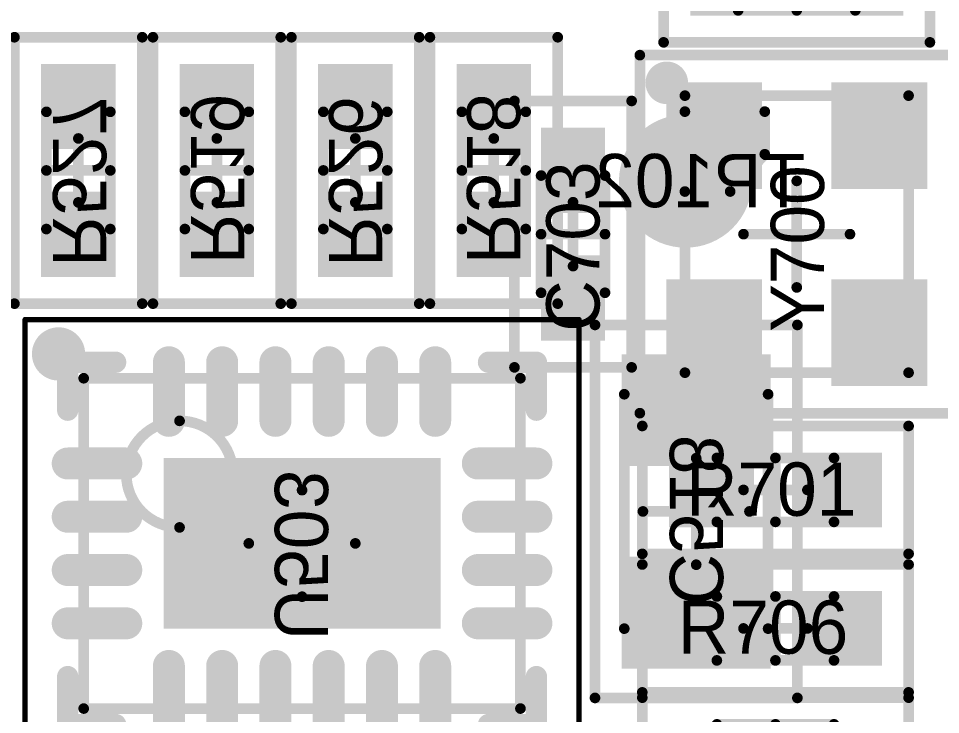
# Model space of a CAD drawing. Header units: millimetres. Extents: x 33.3 to 111.9, y 29.8 to 74.8.
# Drawn here: x 74.5 to 83.16, y 57.39 to 63.93 of the extents above; entities that cross this region are included whole.
import ezdxf

# ---------------------------------------------------------------- set-up
doc = ezdxf.new("R2010")
doc.units = ezdxf.units.MM
for name, color, linetype in [('BottomLayer', 5, 'Continuous'), ('BottomOverlay', 54, 'Continuous'), ('BottomPaste', 16, 'Continuous'), ('Mechanical13', 56, 'Continuous'), ('Mechanical14', 56, 'Continuous'), ('Mechanical15', 56, 'Continuous'), ('Mechanical16', 56, 'Continuous'), ('Mechanical17', 56, 'Continuous'), ('TopLayer', 1, 'Continuous'), ('TopOverlay', 2, 'Continuous'), ('TopPaste', 8, 'Continuous')]:
    doc.layers.add(name, color=color, linetype=linetype)

# ---------------------------------------------------------------- blocks, each defined once
blk = doc.blocks.new('2520_1')
at = {"layer": 'Mechanical13', "const_width": 0.1}
for points in [[(-1.3, -1.0498), (-1.3, 1.0498)], [(1.3, 1.0498), (-1.3, 1.0498)], [(1.3, -1.0498), (1.3, 1.0498)], [(1.3, -1.0498), (-1.3, -1.0498)]]:
    blk.add_lwpolyline(points, dxfattribs=at)
at = {"layer": 'Mechanical13'}
for points, const_width in [([(-1.325, 1.0498, 1), (-1.275, 1.0498, 1)], 0.05), ([(-1.325, 1.0498, 1), (-1.275, 1.0498, 1)], 0.05), ([(1.275, 1.0498, 1), (1.325, 1.0498, 1)], 0.05), ([(1.275, 1.0498, 1), (1.325, 1.0498, 1)], 0.05), ([(-0.9, -0.7, 1), (-1, -0.7, 1)], 0.3), ([(-1.075, -0.7, 1), (-0.925, -0.7, 1)], 0.15), ([(-0.975, -0.7, 1), (-0.825, -0.7, 1)], 0.15), ([(-1.325, -1.0498, 1), (-1.275, -1.0498, 1)], 0.05), ([(-1.325, -1.0498, 1), (-1.275, -1.0498, 1)], 0.05), ([(1.275, -1.0498, 1), (1.325, -1.0498, 1)], 0.05), ([(1.275, -1.0498, 1), (1.325, -1.0498, 1)], 0.05)]:
    blk.add_lwpolyline(points, format="xyb", close=True, dxfattribs=dict(at, const_width=const_width))
at = {"layer": 'Mechanical15', "const_width": 0.1}
for points in [[(1.68, 1.473), (-1.68, 1.473)], [(-1.68, -1.473), (-1.68, 1.473)], [(1.68, -1.473), (1.68, 1.473)], [(1.68, -1.473), (-1.68, -1.473)]]:
    blk.add_lwpolyline(points, dxfattribs=at)
at = {"layer": 'Mechanical15', "const_width": 0.05}
for points in [[(-1.705, 1.473, 1), (-1.655, 1.473, 1)], [(-1.705, 1.473, 1), (-1.655, 1.473, 1)], [(1.655, 1.473, 1), (1.705, 1.473, 1)], [(1.655, 1.473, 1), (1.705, 1.473, 1)], [(-1.705, -1.473, 1), (-1.655, -1.473, 1)], [(-1.705, -1.473, 1), (-1.655, -1.473, 1)], [(1.655, -1.473, 1), (1.705, -1.473, 1)], [(1.655, -1.473, 1), (1.705, -1.473, 1)]]:
    blk.add_lwpolyline(points, format="xyb", close=True, dxfattribs=at)
at = {"layer": 'Mechanical17', "const_width": 0.1}
for points in [[(0, -0.5), (0, 0.5)], [(0.5, 0), (-0.5, 0)]]:
    blk.add_lwpolyline(points, dxfattribs=at)
at = {"layer": 'Mechanical17', "const_width": 0.05}
for points in [[(-0.025, 0.5, 1), (0.025, 0.5, 1)], [(-0.525, 0, 1), (-0.475, 0, 1)], [(0.475, 0, 1), (0.525, 0, 1)], [(-0.025, -0.5, 1), (0.025, -0.5, 1)]]:
    blk.add_lwpolyline(points, format="xyb", close=True, dxfattribs=at)
at = {"layer": 'TopLayer'}
for points in [[(-1.425, 0.325), (-0.425, 0.325), (-1.425, 1.225), (-0.425, 1.225)], [(0.425, 0.325), (1.425, 0.325), (0.425, 1.225), (1.425, 1.225)], [(-1.425, -1.225), (-0.425, -1.225), (-1.425, -0.325), (-0.425, -0.325)], [(0.425, -1.225), (1.425, -1.225), (0.425, -0.325), (1.425, -0.325)]]:
    blk.add_solid(points, dxfattribs=at)
at = {"layer": 'TopOverlay', "const_width": 0.1}
for points in [[(-1.15, -1.05), (-1.15, -0.3)], [(-0.75, -0.3), (-1.15, -0.3)], [(-0.4, -0.625), (-0.75, -0.3)], [(-0.4, -1.05), (-0.4, -0.625)], [(-0.4, -1.05), (-1.15, -1.05)]]:
    blk.add_lwpolyline(points, dxfattribs=at)
at = {"layer": 'TopOverlay'}
for points, const_width in [([(-1.175, -0.3, 1), (-1.125, -0.3, 1)], 0.05), ([(-1.175, -0.3, 1), (-1.125, -0.3, 1)], 0.05), ([(-0.775, -0.3, 1), (-0.725, -0.3, 1)], 0.05), ([(-0.775, -0.3, 1), (-0.725, -0.3, 1)], 0.05), ([(-0.425, -0.625, 1), (-0.375, -0.625, 1)], 0.05), ([(-0.425, -0.625, 1), (-0.375, -0.625, 1)], 0.05), ([(-1.32, -1.22, 1), (-1.52, -1.22, 1)], 0.2), ([(-1.175, -1.05, 1), (-1.125, -1.05, 1)], 0.05), ([(-1.175, -1.05, 1), (-1.125, -1.05, 1)], 0.05), ([(-0.425, -1.05, 1), (-0.375, -1.05, 1)], 0.05), ([(-0.425, -1.05, 1), (-0.375, -1.05, 1)], 0.05), ([(-1.57, -1.22, 1), (-1.47, -1.22, 1)], 0.1), ([(-1.37, -1.22, 1), (-1.27, -1.22, 1)], 0.1)]:
    blk.add_lwpolyline(points, format="xyb", close=True, dxfattribs=dict(at, const_width=const_width))
at = {"layer": 'TopPaste'}
for points in [[(-1.425, 0.325), (-0.425, 0.325), (-1.425, 1.225), (-0.425, 1.225)], [(0.425, 0.325), (1.425, 0.325), (0.425, 1.225), (1.425, 1.225)], [(-1.425, -1.225), (-0.425, -1.225), (-1.425, -0.325), (-0.425, -0.325)], [(0.425, -1.225), (1.425, -1.225), (0.425, -0.325), (1.425, -0.325)]]:
    blk.add_solid(points, dxfattribs=at)
blk = doc.blocks.new('QFN50P300X400X80_HS_21N_B_13')
at = {"layer": 'BottomLayer', "const_width": 0.3}
for points in [[(-0.75, 2.2), (-0.75, 1.65)], [(-0.25, 2.2), (-0.25, 1.65)], [(0.25, 2.2), (0.25, 1.65)], [(0.75, 2.2), (0.75, 1.65)], [(-1.15, 1.25), (-1.7, 1.25)], [(1.7, 1.25), (1.15, 1.25)], [(-1.15, 0.75), (-1.7, 0.75)], [(1.7, 0.75), (1.15, 0.75)], [(-1.15, 0.25), (-1.7, 0.25)], [(1.7, 0.25), (1.15, 0.25)], [(-1.15, -0.25), (-1.7, -0.25)], [(1.7, -0.25), (1.15, -0.25)], [(-1.15, -0.75), (-1.7, -0.75)], [(1.7, -0.75), (1.15, -0.75)], [(-1.15, -1.25), (-1.7, -1.25)], [(1.7, -1.25), (1.15, -1.25)], [(-0.75, -1.65), (-0.75, -2.2)], [(-0.25, -1.65), (-0.25, -2.2)], [(0.25, -1.65), (0.25, -2.2)], [(0.75, -1.65), (0.75, -2.2)]]:
    blk.add_lwpolyline(points, dxfattribs=at)
at = {"layer": 'BottomLayer', "const_width": 0.15}
for points in [[(-0.825, 2.2, 1), (-0.675, 2.2, 1)], [(-0.325, 2.2, 1), (-0.175, 2.2, 1)], [(0.175, 2.2, 1), (0.325, 2.2, 1)], [(0.675, 2.2, 1), (0.825, 2.2, 1)], [(-0.825, 1.65, 1), (-0.675, 1.65, 1)], [(-0.325, 1.65, 1), (-0.175, 1.65, 1)], [(0.175, 1.65, 1), (0.325, 1.65, 1)], [(0.675, 1.65, 1), (0.825, 1.65, 1)], [(-1.775, 1.25, 1), (-1.625, 1.25, 1)], [(-1.225, 1.25, 1), (-1.075, 1.25, 1)], [(1.075, 1.25, 1), (1.225, 1.25, 1)], [(1.625, 1.25, 1), (1.775, 1.25, 1)], [(-1.775, 0.75, 1), (-1.625, 0.75, 1)], [(-1.225, 0.75, 1), (-1.075, 0.75, 1)], [(1.075, 0.75, 1), (1.225, 0.75, 1)], [(1.625, 0.75, 1), (1.775, 0.75, 1)], [(-1.775, 0.25, 1), (-1.625, 0.25, 1)], [(-1.225, 0.25, 1), (-1.075, 0.25, 1)], [(1.075, 0.25, 1), (1.225, 0.25, 1)], [(1.625, 0.25, 1), (1.775, 0.25, 1)], [(-1.775, -0.25, 1), (-1.625, -0.25, 1)], [(-1.225, -0.25, 1), (-1.075, -0.25, 1)], [(1.075, -0.25, 1), (1.225, -0.25, 1)], [(1.625, -0.25, 1), (1.775, -0.25, 1)], [(-1.775, -0.75, 1), (-1.625, -0.75, 1)], [(-1.225, -0.75, 1), (-1.075, -0.75, 1)], [(1.075, -0.75, 1), (1.225, -0.75, 1)], [(1.625, -0.75, 1), (1.775, -0.75, 1)], [(-1.775, -1.25, 1), (-1.625, -1.25, 1)], [(-1.225, -1.25, 1), (-1.075, -1.25, 1)], [(1.075, -1.25, 1), (1.225, -1.25, 1)], [(1.625, -1.25, 1), (1.775, -1.25, 1)], [(-0.825, -1.65, 1), (-0.675, -1.65, 1)], [(-0.325, -1.65, 1), (-0.175, -1.65, 1)], [(0.175, -1.65, 1), (0.325, -1.65, 1)], [(0.675, -1.65, 1), (0.825, -1.65, 1)], [(-0.825, -2.2, 1), (-0.675, -2.2, 1)], [(-0.325, -2.2, 1), (-0.175, -2.2, 1)], [(0.175, -2.2, 1), (0.325, -2.2, 1)], [(0.675, -2.2, 1), (0.825, -2.2, 1)]]:
    blk.add_lwpolyline(points, format="xyb", close=True, dxfattribs=at)
at = {"layer": 'BottomLayer'}
blk.add_solid([(-0.8, -1.3), (0.8, -1.3), (-0.8, 1.3), (0.8, 1.3)], dxfattribs=at)
at = {"layer": 'BottomOverlay', "const_width": 0.2}
for points in [[(-1.7, 1.75), (-1.7, 2.2)], [(-1.25, 2.2), (-1.7, 2.2)], [(1.7, 2.2), (1.25, 2.2)], [(1.7, 1.75), (1.7, 2.2)], [(-1.7, -2.2), (-1.7, -1.75)], [(1.7, -2.2), (1.7, -1.75)], [(-1.25, -2.2), (-1.7, -2.2)], [(1.7, -2.2), (1.25, -2.2)]]:
    blk.add_lwpolyline(points, dxfattribs=at)
at = {"layer": 'BottomOverlay'}
for points, const_width in [([(-1.75, 2.2, 1), (-1.65, 2.2, 1)], 0.1), ([(-1.75, 2.2, 1), (-1.65, 2.2, 1)], 0.1), ([(-1.3, 2.2, 1), (-1.2, 2.2, 1)], 0.1), ([(1.2, 2.2, 1), (1.3, 2.2, 1)], 0.1), ([(1.65, 2.2, 1), (1.75, 2.2, 1)], 0.1), ([(1.65, 2.2, 1), (1.75, 2.2, 1)], 0.1), ([(-1.75, 1.75, 1), (-1.65, 1.75, 1)], 0.1), ([(1.65, 1.75, 1), (1.75, 1.75, 1)], 0.1), ([(-1.75, -1.75, 1), (-1.65, -1.75, 1)], 0.1), ([(1.65, -1.75, 1), (1.75, -1.75, 1)], 0.1), ([(-1.653, -2.286, 1), (-1.903, -2.286, 1)], 0.25), ([(-1.9655, -2.286, 1), (-1.8405, -2.286, 1)], 0.125), ([(-1.75, -2.2, 1), (-1.65, -2.2, 1)], 0.1), ([(-1.75, -2.2, 1), (-1.65, -2.2, 1)], 0.1), ([(-1.7155, -2.286, 1), (-1.5905, -2.286, 1)], 0.125), ([(-1.3, -2.2, 1), (-1.2, -2.2, 1)], 0.1), ([(1.2, -2.2, 1), (1.3, -2.2, 1)], 0.1), ([(1.65, -2.2, 1), (1.75, -2.2, 1)], 0.1), ([(1.65, -2.2, 1), (1.75, -2.2, 1)], 0.1)]:
    blk.add_lwpolyline(points, format="xyb", close=True, dxfattribs=dict(at, const_width=const_width))
at = {"layer": 'BottomPaste', "const_width": 0.3}
for points in [[(-0.75, 2.2), (-0.75, 1.65)], [(-0.25, 2.2), (-0.25, 1.65)], [(0.25, 2.2), (0.25, 1.65)], [(0.75, 2.2), (0.75, 1.65)], [(-1.15, 1.25), (-1.7, 1.25)], [(1.7, 1.25), (1.15, 1.25)], [(-1.15, 0.75), (-1.7, 0.75)], [(1.7, 0.75), (1.15, 0.75)], [(-1.15, 0.25), (-1.7, 0.25)], [(1.7, 0.25), (1.15, 0.25)], [(-1.15, -0.25), (-1.7, -0.25)], [(1.7, -0.25), (1.15, -0.25)], [(-1.15, -0.75), (-1.7, -0.75)], [(1.7, -0.75), (1.15, -0.75)], [(-1.15, -1.25), (-1.7, -1.25)], [(1.7, -1.25), (1.15, -1.25)], [(-0.75, -1.65), (-0.75, -2.2)], [(-0.25, -1.65), (-0.25, -2.2)], [(0.25, -1.65), (0.25, -2.2)], [(0.75, -1.65), (0.75, -2.2)]]:
    blk.add_lwpolyline(points, dxfattribs=at)
at = {"layer": 'BottomPaste', "const_width": 0.15}
for points in [[(-0.825, 2.2, 1), (-0.675, 2.2, 1)], [(-0.325, 2.2, 1), (-0.175, 2.2, 1)], [(0.175, 2.2, 1), (0.325, 2.2, 1)], [(0.675, 2.2, 1), (0.825, 2.2, 1)], [(-0.825, 1.65, 1), (-0.675, 1.65, 1)], [(-0.325, 1.65, 1), (-0.175, 1.65, 1)], [(0.175, 1.65, 1), (0.325, 1.65, 1)], [(0.675, 1.65, 1), (0.825, 1.65, 1)], [(-1.775, 1.25, 1), (-1.625, 1.25, 1)], [(-1.225, 1.25, 1), (-1.075, 1.25, 1)], [(1.075, 1.25, 1), (1.225, 1.25, 1)], [(1.625, 1.25, 1), (1.775, 1.25, 1)], [(-1.775, 0.75, 1), (-1.625, 0.75, 1)], [(-1.225, 0.75, 1), (-1.075, 0.75, 1)], [(1.075, 0.75, 1), (1.225, 0.75, 1)], [(1.625, 0.75, 1), (1.775, 0.75, 1)], [(-1.775, 0.25, 1), (-1.625, 0.25, 1)], [(-1.225, 0.25, 1), (-1.075, 0.25, 1)], [(1.075, 0.25, 1), (1.225, 0.25, 1)], [(1.625, 0.25, 1), (1.775, 0.25, 1)], [(-1.775, -0.25, 1), (-1.625, -0.25, 1)], [(-1.225, -0.25, 1), (-1.075, -0.25, 1)], [(1.075, -0.25, 1), (1.225, -0.25, 1)], [(1.625, -0.25, 1), (1.775, -0.25, 1)], [(-1.775, -0.75, 1), (-1.625, -0.75, 1)], [(-1.225, -0.75, 1), (-1.075, -0.75, 1)], [(1.075, -0.75, 1), (1.225, -0.75, 1)], [(1.625, -0.75, 1), (1.775, -0.75, 1)], [(-1.775, -1.25, 1), (-1.625, -1.25, 1)], [(-1.225, -1.25, 1), (-1.075, -1.25, 1)], [(1.075, -1.25, 1), (1.225, -1.25, 1)], [(1.625, -1.25, 1), (1.775, -1.25, 1)], [(-0.825, -1.65, 1), (-0.675, -1.65, 1)], [(-0.325, -1.65, 1), (-0.175, -1.65, 1)], [(0.175, -1.65, 1), (0.325, -1.65, 1)], [(0.675, -1.65, 1), (0.825, -1.65, 1)], [(-0.825, -2.2, 1), (-0.675, -2.2, 1)], [(-0.325, -2.2, 1), (-0.175, -2.2, 1)], [(0.175, -2.2, 1), (0.325, -2.2, 1)], [(0.675, -2.2, 1), (0.825, -2.2, 1)]]:
    blk.add_lwpolyline(points, format="xyb", close=True, dxfattribs=at)
at = {"layer": 'BottomPaste'}
blk.add_solid([(-0.8, -1.3), (0.8, -1.3), (-0.8, 1.3), (0.8, 1.3)], dxfattribs=at)
at = {"layer": 'Mechanical14', "const_width": 0.1}
for points in [[(-1.55, -2.05), (-1.55, 2.05)], [(1.55, 2.05), (-1.55, 2.05)], [(1.55, -2.05), (1.55, 2.05)], [(1.55, -2.05), (-1.55, -2.05)]]:
    blk.add_lwpolyline(points, dxfattribs=at)
at = {"layer": 'Mechanical14'}
for points, const_width in [([(-1.575, 2.05, 1), (-1.525, 2.05, 1)], 0.05), ([(-1.575, 2.05, 1), (-1.525, 2.05, 1)], 0.05), ([(1.525, 2.05, 1), (1.575, 2.05, 1)], 0.05), ([(1.525, 2.05, 1), (1.575, 2.05, 1)], 0.05), ([(-0.15, -1.15, 1), (-1.15, -1.15, 1)], 0.1), ([(-1.175, -1.15, 1), (-1.125, -1.15, 1)], 0.05), ([(-0.175, -1.15, 1), (-0.125, -1.15, 1)], 0.05), ([(-1.575, -2.05, 1), (-1.525, -2.05, 1)], 0.05), ([(-1.575, -2.05, 1), (-1.525, -2.05, 1)], 0.05), ([(1.525, -2.05, 1), (1.575, -2.05, 1)], 0.05), ([(1.525, -2.05, 1), (1.575, -2.05, 1)], 0.05)]:
    blk.add_lwpolyline(points, format="xyb", close=True, dxfattribs=dict(at, const_width=const_width))
at = {"layer": 'Mechanical16'}
for points, const_width in [([(-2.1, -2.6), (-2.1, 2.6)], 0.05), ([(2.1, 2.6), (-2.1, 2.6)], 0.05), ([(2.1, -2.6), (2.1, 2.6)], 0.05), ([(0, -0.5), (0, 0.5)], 0.1), ([(0.5, 0), (-0.5, 0)], 0.1), ([(2.1, -2.6), (-2.1, -2.6)], 0.05)]:
    blk.add_lwpolyline(points, dxfattribs=dict(at, const_width=const_width))
for points, const_width in [([(-2.1125, 2.6, 1), (-2.0875, 2.6, 1)], 0.025), ([(-2.1125, 2.6, 1), (-2.0875, 2.6, 1)], 0.025), ([(2.0875, 2.6, 1), (2.1125, 2.6, 1)], 0.025), ([(2.0875, 2.6, 1), (2.1125, 2.6, 1)], 0.025), ([(-0.025, 0.5, 1), (0.025, 0.5, 1)], 0.05), ([(-0.525, 0, 1), (-0.475, 0, 1)], 0.05), ([(0.475, 0, 1), (0.525, 0, 1)], 0.05), ([(-0.025, -0.5, 1), (0.025, -0.5, 1)], 0.05), ([(-2.1125, -2.6, 1), (-2.0875, -2.6, 1)], 0.025), ([(-2.1125, -2.6, 1), (-2.0875, -2.6, 1)], 0.025), ([(2.0875, -2.6, 1), (2.1125, -2.6, 1)], 0.025), ([(2.0875, -2.6, 1), (2.1125, -2.6, 1)], 0.025)]:
    blk.add_lwpolyline(points, format="xyb", close=True, dxfattribs=dict(at, const_width=const_width))
blk = doc.blocks.new('TP_1_25___TOP_B_40')
at = {"layer": 'BottomLayer', "const_width": 0.625}
blk.add_lwpolyline([(-0.3125, 0, 1), (0.3125, 0, 1)], format="xyb", close=True, dxfattribs=at)
at = {"layer": 'BottomPaste', "const_width": 0.625}
blk.add_lwpolyline([(-0.3125, 0, 1), (0.3125, 0, 1)], format="xyb", close=True, dxfattribs=at)
blk = doc.blocks.new('RESC0402_1005__N_60')
at = {"layer": 'Mechanical13', "const_width": 0.1}
for points in [[(-0.55, 0.3), (0.55, 0.3)], [(-0.55, -0.3), (-0.55, 0.3)], [(0.55, -0.3), (0.55, 0.3)], [(-0.55, -0.3), (0.55, -0.3)]]:
    blk.add_lwpolyline(points, dxfattribs=at)
at = {"layer": 'Mechanical13', "const_width": 0.05}
for points in [[(-0.575, 0.3, 1), (-0.525, 0.3, 1)], [(-0.575, 0.3, 1), (-0.525, 0.3, 1)], [(0.525, 0.3, 1), (0.575, 0.3, 1)], [(0.525, 0.3, 1), (0.575, 0.3, 1)], [(-0.575, -0.3, 1), (-0.525, -0.3, 1)], [(-0.575, -0.3, 1), (-0.525, -0.3, 1)], [(0.525, -0.3, 1), (0.575, -0.3, 1)], [(0.525, -0.3, 1), (0.575, -0.3, 1)]]:
    blk.add_lwpolyline(points, format="xyb", close=True, dxfattribs=at)
at = {"layer": 'Mechanical15', "const_width": 0.1}
for points in [[(-1.25, 0.6), (1.25, 0.6)], [(-1.25, -0.6), (-1.25, 0.6)], [(1.25, -0.6), (1.25, 0.6)], [(-1.25, -0.6), (1.25, -0.6)]]:
    blk.add_lwpolyline(points, dxfattribs=at)
at = {"layer": 'Mechanical15', "const_width": 0.05}
for points in [[(-1.275, 0.6, 1), (-1.225, 0.6, 1)], [(-1.275, 0.6, 1), (-1.225, 0.6, 1)], [(1.225, 0.6, 1), (1.275, 0.6, 1)], [(1.225, 0.6, 1), (1.275, 0.6, 1)], [(-1.275, -0.6, 1), (-1.225, -0.6, 1)], [(-1.275, -0.6, 1), (-1.225, -0.6, 1)], [(1.225, -0.6, 1), (1.275, -0.6, 1)], [(1.225, -0.6, 1), (1.275, -0.6, 1)]]:
    blk.add_lwpolyline(points, format="xyb", close=True, dxfattribs=at)
at = {"layer": 'Mechanical17', "const_width": 0.1}
for points in [[(0, -0.3), (0, 0.3)], [(-0.3, 0), (0.3, 0)]]:
    blk.add_lwpolyline(points, dxfattribs=at)
at = {"layer": 'Mechanical17', "const_width": 0.05}
for points in [[(-0.025, 0.3, 1), (0.025, 0.3, 1)], [(-0.325, 0, 1), (-0.275, 0, 1)], [(0.275, 0, 1), (0.325, 0, 1)], [(-0.025, -0.3, 1), (0.025, -0.3, 1)]]:
    blk.add_lwpolyline(points, format="xyb", close=True, dxfattribs=at)
at = {"layer": 'TopLayer'}
for points in [[(-0.2, -0.35), (-0.2, 0.35), (-1, -0.35), (-1, 0.35)], [(1, -0.35), (1, 0.35), (0.2, -0.35), (0.2, 0.35)]]:
    blk.add_solid(points, dxfattribs=at)
at = {"layer": 'TopPaste'}
for points in [[(-0.2, -0.35), (-0.2, 0.35), (-1, -0.35), (-1, 0.35)], [(1, -0.35), (1, 0.35), (0.2, -0.35), (0.2, 0.35)]]:
    blk.add_solid(points, dxfattribs=at)
blk = doc.blocks.new('RESC0402_1005__N_65')
at = {"layer": 'Mechanical13', "const_width": 0.1}
for points in [[(0.55, 0.3), (-0.55, 0.3)], [(-0.55, 0.3), (-0.55, -0.3)], [(0.55, 0.3), (0.55, -0.3)], [(0.55, -0.3), (-0.55, -0.3)]]:
    blk.add_lwpolyline(points, dxfattribs=at)
at = {"layer": 'Mechanical13', "const_width": 0.05}
for points in [[(-0.575, 0.3, 1), (-0.525, 0.3, 1)], [(-0.575, 0.3, 1), (-0.525, 0.3, 1)], [(0.525, 0.3, 1), (0.575, 0.3, 1)], [(0.525, 0.3, 1), (0.575, 0.3, 1)], [(-0.575, -0.3, 1), (-0.525, -0.3, 1)], [(-0.575, -0.3, 1), (-0.525, -0.3, 1)], [(0.525, -0.3, 1), (0.575, -0.3, 1)], [(0.525, -0.3, 1), (0.575, -0.3, 1)]]:
    blk.add_lwpolyline(points, format="xyb", close=True, dxfattribs=at)
at = {"layer": 'Mechanical15', "const_width": 0.1}
for points in [[(1.25, 0.6), (-1.25, 0.6)], [(-1.25, 0.6), (-1.25, -0.6)], [(1.25, 0.6), (1.25, -0.6)], [(1.25, -0.6), (-1.25, -0.6)]]:
    blk.add_lwpolyline(points, dxfattribs=at)
at = {"layer": 'Mechanical15', "const_width": 0.05}
for points in [[(-1.275, 0.6, 1), (-1.225, 0.6, 1)], [(-1.275, 0.6, 1), (-1.225, 0.6, 1)], [(1.225, 0.6, 1), (1.275, 0.6, 1)], [(1.225, 0.6, 1), (1.275, 0.6, 1)], [(-1.275, -0.6, 1), (-1.225, -0.6, 1)], [(-1.275, -0.6, 1), (-1.225, -0.6, 1)], [(1.225, -0.6, 1), (1.275, -0.6, 1)], [(1.225, -0.6, 1), (1.275, -0.6, 1)]]:
    blk.add_lwpolyline(points, format="xyb", close=True, dxfattribs=at)
at = {"layer": 'Mechanical17', "const_width": 0.1}
for points in [[(0, 0.3), (0, -0.3)], [(0.3, 0), (-0.3, 0)]]:
    blk.add_lwpolyline(points, dxfattribs=at)
at = {"layer": 'Mechanical17', "const_width": 0.05}
for points in [[(-0.025, 0.3, 1), (0.025, 0.3, 1)], [(-0.325, 0, 1), (-0.275, 0, 1)], [(0.275, 0, 1), (0.325, 0, 1)], [(-0.025, -0.3, 1), (0.025, -0.3, 1)]]:
    blk.add_lwpolyline(points, format="xyb", close=True, dxfattribs=at)
at = {"layer": 'TopLayer'}
for points in [[(-0.2, -0.35), (-0.2, 0.35), (-1, -0.35), (-1, 0.35)], [(1, -0.35), (1, 0.35), (0.2, -0.35), (0.2, 0.35)]]:
    blk.add_solid(points, dxfattribs=at)
at = {"layer": 'TopPaste'}
for points in [[(-0.2, -0.35), (-0.2, 0.35), (-1, -0.35), (-1, 0.35)], [(1, -0.35), (1, 0.35), (0.2, -0.35), (0.2, 0.35)]]:
    blk.add_solid(points, dxfattribs=at)
blk = doc.blocks.new('RESC0402_1005__N_66')
at = {"layer": 'Mechanical13', "const_width": 0.1}
for points in [[(0.55, 0.3), (-0.55, 0.3)], [(-0.55, 0.3), (-0.55, -0.3)], [(0.55, 0.3), (0.55, -0.3)], [(0.55, -0.3), (-0.55, -0.3)]]:
    blk.add_lwpolyline(points, dxfattribs=at)
at = {"layer": 'Mechanical13', "const_width": 0.05}
for points in [[(-0.575, 0.3, 1), (-0.525, 0.3, 1)], [(-0.575, 0.3, 1), (-0.525, 0.3, 1)], [(0.525, 0.3, 1), (0.575, 0.3, 1)], [(0.525, 0.3, 1), (0.575, 0.3, 1)], [(-0.575, -0.3, 1), (-0.525, -0.3, 1)], [(-0.575, -0.3, 1), (-0.525, -0.3, 1)], [(0.525, -0.3, 1), (0.575, -0.3, 1)], [(0.525, -0.3, 1), (0.575, -0.3, 1)]]:
    blk.add_lwpolyline(points, format="xyb", close=True, dxfattribs=at)
at = {"layer": 'Mechanical15', "const_width": 0.1}
for points in [[(1.25, 0.6), (-1.25, 0.6)], [(-1.25, 0.6), (-1.25, -0.6)], [(1.25, 0.6), (1.25, -0.6)], [(1.25, -0.6), (-1.25, -0.6)]]:
    blk.add_lwpolyline(points, dxfattribs=at)
at = {"layer": 'Mechanical15', "const_width": 0.05}
for points in [[(-1.275, 0.6, 1), (-1.225, 0.6, 1)], [(-1.275, 0.6, 1), (-1.225, 0.6, 1)], [(1.225, 0.6, 1), (1.275, 0.6, 1)], [(1.225, 0.6, 1), (1.275, 0.6, 1)], [(-1.275, -0.6, 1), (-1.225, -0.6, 1)], [(-1.275, -0.6, 1), (-1.225, -0.6, 1)], [(1.225, -0.6, 1), (1.275, -0.6, 1)], [(1.225, -0.6, 1), (1.275, -0.6, 1)]]:
    blk.add_lwpolyline(points, format="xyb", close=True, dxfattribs=at)
at = {"layer": 'Mechanical17', "const_width": 0.1}
for points in [[(0, 0.3), (0, -0.3)], [(0.3, 0), (-0.3, 0)]]:
    blk.add_lwpolyline(points, dxfattribs=at)
at = {"layer": 'Mechanical17', "const_width": 0.05}
for points in [[(-0.025, 0.3, 1), (0.025, 0.3, 1)], [(-0.325, 0, 1), (-0.275, 0, 1)], [(0.275, 0, 1), (0.325, 0, 1)], [(-0.025, -0.3, 1), (0.025, -0.3, 1)]]:
    blk.add_lwpolyline(points, format="xyb", close=True, dxfattribs=at)
at = {"layer": 'TopLayer'}
for points in [[(-0.2, -0.35), (-0.2, 0.35), (-1, -0.35), (-1, 0.35)], [(1, -0.35), (1, 0.35), (0.2, -0.35), (0.2, 0.35)]]:
    blk.add_solid(points, dxfattribs=at)
at = {"layer": 'TopPaste'}
for points in [[(-0.2, -0.35), (-0.2, 0.35), (-1, -0.35), (-1, 0.35)], [(1, -0.35), (1, 0.35), (0.2, -0.35), (0.2, 0.35)]]:
    blk.add_solid(points, dxfattribs=at)
blk = doc.blocks.new('RESC0402_1005__N_B_102')
at = {"layer": 'BottomLayer'}
for points in [[(-1, 0.35), (-1, -0.35), (-0.2, 0.35), (-0.2, -0.35)], [(0.2, 0.35), (0.2, -0.35), (1, 0.35), (1, -0.35)]]:
    blk.add_solid(points, dxfattribs=at)
at = {"layer": 'BottomPaste'}
for points in [[(-1, 0.35), (-1, -0.35), (-0.2, 0.35), (-0.2, -0.35)], [(0.2, 0.35), (0.2, -0.35), (1, 0.35), (1, -0.35)]]:
    blk.add_solid(points, dxfattribs=at)
at = {"layer": 'Mechanical14', "const_width": 0.1}
for points in [[(-0.55, 0.3), (0.55, 0.3)], [(-0.55, 0.3), (-0.55, -0.3)], [(0.55, 0.3), (0.55, -0.3)], [(-0.55, -0.3), (0.55, -0.3)]]:
    blk.add_lwpolyline(points, dxfattribs=at)
at = {"layer": 'Mechanical14', "const_width": 0.05}
for points in [[(-0.575, 0.3, 1), (-0.525, 0.3, 1)], [(-0.575, 0.3, 1), (-0.525, 0.3, 1)], [(0.525, 0.3, 1), (0.575, 0.3, 1)], [(0.525, 0.3, 1), (0.575, 0.3, 1)], [(-0.575, -0.3, 1), (-0.525, -0.3, 1)], [(-0.575, -0.3, 1), (-0.525, -0.3, 1)], [(0.525, -0.3, 1), (0.575, -0.3, 1)], [(0.525, -0.3, 1), (0.575, -0.3, 1)]]:
    blk.add_lwpolyline(points, format="xyb", close=True, dxfattribs=at)
at = {"layer": 'Mechanical16', "const_width": 0.1}
for points in [[(-1.25, 0.6), (1.25, 0.6)], [(-1.25, 0.6), (-1.25, -0.6)], [(1.25, 0.6), (1.25, -0.6)], [(-1.25, -0.6), (1.25, -0.6)]]:
    blk.add_lwpolyline(points, dxfattribs=at)
at = {"layer": 'Mechanical16', "const_width": 0.05}
for points in [[(-1.275, 0.6, 1), (-1.225, 0.6, 1)], [(-1.275, 0.6, 1), (-1.225, 0.6, 1)], [(1.225, 0.6, 1), (1.275, 0.6, 1)], [(1.225, 0.6, 1), (1.275, 0.6, 1)], [(-1.275, -0.6, 1), (-1.225, -0.6, 1)], [(-1.275, -0.6, 1), (-1.225, -0.6, 1)], [(1.225, -0.6, 1), (1.275, -0.6, 1)], [(1.225, -0.6, 1), (1.275, -0.6, 1)]]:
    blk.add_lwpolyline(points, format="xyb", close=True, dxfattribs=at)
at = {"layer": 'Mechanical17', "const_width": 0.1}
for points in [[(0, 0.3), (0, -0.3)], [(-0.3, 0), (0.3, 0)]]:
    blk.add_lwpolyline(points, dxfattribs=at)
at = {"layer": 'Mechanical17', "const_width": 0.05}
for points in [[(-0.025, 0.3, 1), (0.025, 0.3, 1)], [(-0.325, 0, 1), (-0.275, 0, 1)], [(0.275, 0, 1), (0.325, 0, 1)], [(-0.025, -0.3, 1), (0.025, -0.3, 1)]]:
    blk.add_lwpolyline(points, format="xyb", close=True, dxfattribs=at)
blk = doc.blocks.new('RESC0402_1005__N_B_103')
at = {"layer": 'BottomLayer'}
for points in [[(-1, 0.35), (-1, -0.35), (-0.2, 0.35), (-0.2, -0.35)], [(0.2, 0.35), (0.2, -0.35), (1, 0.35), (1, -0.35)]]:
    blk.add_solid(points, dxfattribs=at)
at = {"layer": 'BottomPaste'}
for points in [[(-1, 0.35), (-1, -0.35), (-0.2, 0.35), (-0.2, -0.35)], [(0.2, 0.35), (0.2, -0.35), (1, 0.35), (1, -0.35)]]:
    blk.add_solid(points, dxfattribs=at)
at = {"layer": 'Mechanical14', "const_width": 0.1}
for points in [[(0.55, 0.3), (-0.55, 0.3)], [(-0.55, -0.3), (-0.55, 0.3)], [(0.55, -0.3), (0.55, 0.3)], [(0.55, -0.3), (-0.55, -0.3)]]:
    blk.add_lwpolyline(points, dxfattribs=at)
at = {"layer": 'Mechanical14', "const_width": 0.05}
for points in [[(-0.575, 0.3, 1), (-0.525, 0.3, 1)], [(-0.575, 0.3, 1), (-0.525, 0.3, 1)], [(0.525, 0.3, 1), (0.575, 0.3, 1)], [(0.525, 0.3, 1), (0.575, 0.3, 1)], [(-0.575, -0.3, 1), (-0.525, -0.3, 1)], [(-0.575, -0.3, 1), (-0.525, -0.3, 1)], [(0.525, -0.3, 1), (0.575, -0.3, 1)], [(0.525, -0.3, 1), (0.575, -0.3, 1)]]:
    blk.add_lwpolyline(points, format="xyb", close=True, dxfattribs=at)
at = {"layer": 'Mechanical16', "const_width": 0.1}
for points in [[(1.25, 0.6), (-1.25, 0.6)], [(-1.25, -0.6), (-1.25, 0.6)], [(1.25, -0.6), (1.25, 0.6)], [(1.25, -0.6), (-1.25, -0.6)]]:
    blk.add_lwpolyline(points, dxfattribs=at)
at = {"layer": 'Mechanical16', "const_width": 0.05}
for points in [[(-1.275, 0.6, 1), (-1.225, 0.6, 1)], [(-1.275, 0.6, 1), (-1.225, 0.6, 1)], [(1.225, 0.6, 1), (1.275, 0.6, 1)], [(1.225, 0.6, 1), (1.275, 0.6, 1)], [(-1.275, -0.6, 1), (-1.225, -0.6, 1)], [(-1.275, -0.6, 1), (-1.225, -0.6, 1)], [(1.225, -0.6, 1), (1.275, -0.6, 1)], [(1.225, -0.6, 1), (1.275, -0.6, 1)]]:
    blk.add_lwpolyline(points, format="xyb", close=True, dxfattribs=at)
at = {"layer": 'Mechanical17', "const_width": 0.1}
for points in [[(0, -0.3), (0, 0.3)], [(0.3, 0), (-0.3, 0)]]:
    blk.add_lwpolyline(points, dxfattribs=at)
at = {"layer": 'Mechanical17', "const_width": 0.05}
for points in [[(-0.025, 0.3, 1), (0.025, 0.3, 1)], [(-0.325, 0, 1), (-0.275, 0, 1)], [(0.275, 0, 1), (0.325, 0, 1)], [(-0.025, -0.3, 1), (0.025, -0.3, 1)]]:
    blk.add_lwpolyline(points, format="xyb", close=True, dxfattribs=at)
blk = doc.blocks.new('RESC0402_1005__N_B_110')
at = {"layer": 'BottomLayer'}
for points in [[(-1, 0.35), (-1, -0.35), (-0.2, 0.35), (-0.2, -0.35)], [(0.2, 0.35), (0.2, -0.35), (1, 0.35), (1, -0.35)]]:
    blk.add_solid(points, dxfattribs=at)
at = {"layer": 'BottomPaste'}
for points in [[(-1, 0.35), (-1, -0.35), (-0.2, 0.35), (-0.2, -0.35)], [(0.2, 0.35), (0.2, -0.35), (1, 0.35), (1, -0.35)]]:
    blk.add_solid(points, dxfattribs=at)
at = {"layer": 'Mechanical14', "const_width": 0.1}
for points in [[(-0.55, 0.3), (0.55, 0.3)], [(-0.55, 0.3), (-0.55, -0.3)], [(0.55, 0.3), (0.55, -0.3)], [(-0.55, -0.3), (0.55, -0.3)]]:
    blk.add_lwpolyline(points, dxfattribs=at)
at = {"layer": 'Mechanical14', "const_width": 0.05}
for points in [[(-0.575, 0.3, 1), (-0.525, 0.3, 1)], [(-0.575, 0.3, 1), (-0.525, 0.3, 1)], [(0.525, 0.3, 1), (0.575, 0.3, 1)], [(0.525, 0.3, 1), (0.575, 0.3, 1)], [(-0.575, -0.3, 1), (-0.525, -0.3, 1)], [(-0.575, -0.3, 1), (-0.525, -0.3, 1)], [(0.525, -0.3, 1), (0.575, -0.3, 1)], [(0.525, -0.3, 1), (0.575, -0.3, 1)]]:
    blk.add_lwpolyline(points, format="xyb", close=True, dxfattribs=at)
at = {"layer": 'Mechanical16', "const_width": 0.1}
for points in [[(-1.25, 0.6), (1.25, 0.6)], [(-1.25, 0.6), (-1.25, -0.6)], [(1.25, 0.6), (1.25, -0.6)], [(-1.25, -0.6), (1.25, -0.6)]]:
    blk.add_lwpolyline(points, dxfattribs=at)
at = {"layer": 'Mechanical16', "const_width": 0.05}
for points in [[(-1.275, 0.6, 1), (-1.225, 0.6, 1)], [(-1.275, 0.6, 1), (-1.225, 0.6, 1)], [(1.225, 0.6, 1), (1.275, 0.6, 1)], [(1.225, 0.6, 1), (1.275, 0.6, 1)], [(-1.275, -0.6, 1), (-1.225, -0.6, 1)], [(-1.275, -0.6, 1), (-1.225, -0.6, 1)], [(1.225, -0.6, 1), (1.275, -0.6, 1)], [(1.225, -0.6, 1), (1.275, -0.6, 1)]]:
    blk.add_lwpolyline(points, format="xyb", close=True, dxfattribs=at)
at = {"layer": 'Mechanical17', "const_width": 0.1}
for points in [[(0, 0.3), (0, -0.3)], [(-0.3, 0), (0.3, 0)]]:
    blk.add_lwpolyline(points, dxfattribs=at)
at = {"layer": 'Mechanical17', "const_width": 0.05}
for points in [[(-0.025, 0.3, 1), (0.025, 0.3, 1)], [(-0.325, 0, 1), (-0.275, 0, 1)], [(0.275, 0, 1), (0.325, 0, 1)], [(-0.025, -0.3, 1), (0.025, -0.3, 1)]]:
    blk.add_lwpolyline(points, format="xyb", close=True, dxfattribs=at)
blk = doc.blocks.new('RESC0402_1005__N_B_111')
at = {"layer": 'BottomLayer'}
for points in [[(-1, 0.35), (-1, -0.35), (-0.2, 0.35), (-0.2, -0.35)], [(0.2, 0.35), (0.2, -0.35), (1, 0.35), (1, -0.35)]]:
    blk.add_solid(points, dxfattribs=at)
at = {"layer": 'BottomPaste'}
for points in [[(-1, 0.35), (-1, -0.35), (-0.2, 0.35), (-0.2, -0.35)], [(0.2, 0.35), (0.2, -0.35), (1, 0.35), (1, -0.35)]]:
    blk.add_solid(points, dxfattribs=at)
at = {"layer": 'Mechanical14', "const_width": 0.1}
for points in [[(-0.55, 0.3), (0.55, 0.3)], [(-0.55, 0.3), (-0.55, -0.3)], [(0.55, 0.3), (0.55, -0.3)], [(-0.55, -0.3), (0.55, -0.3)]]:
    blk.add_lwpolyline(points, dxfattribs=at)
at = {"layer": 'Mechanical14', "const_width": 0.05}
for points in [[(-0.575, 0.3, 1), (-0.525, 0.3, 1)], [(-0.575, 0.3, 1), (-0.525, 0.3, 1)], [(0.525, 0.3, 1), (0.575, 0.3, 1)], [(0.525, 0.3, 1), (0.575, 0.3, 1)], [(-0.575, -0.3, 1), (-0.525, -0.3, 1)], [(-0.575, -0.3, 1), (-0.525, -0.3, 1)], [(0.525, -0.3, 1), (0.575, -0.3, 1)], [(0.525, -0.3, 1), (0.575, -0.3, 1)]]:
    blk.add_lwpolyline(points, format="xyb", close=True, dxfattribs=at)
at = {"layer": 'Mechanical16', "const_width": 0.1}
for points in [[(-1.25, 0.6), (1.25, 0.6)], [(-1.25, 0.6), (-1.25, -0.6)], [(1.25, 0.6), (1.25, -0.6)], [(-1.25, -0.6), (1.25, -0.6)]]:
    blk.add_lwpolyline(points, dxfattribs=at)
at = {"layer": 'Mechanical16', "const_width": 0.05}
for points in [[(-1.275, 0.6, 1), (-1.225, 0.6, 1)], [(-1.275, 0.6, 1), (-1.225, 0.6, 1)], [(1.225, 0.6, 1), (1.275, 0.6, 1)], [(1.225, 0.6, 1), (1.275, 0.6, 1)], [(-1.275, -0.6, 1), (-1.225, -0.6, 1)], [(-1.275, -0.6, 1), (-1.225, -0.6, 1)], [(1.225, -0.6, 1), (1.275, -0.6, 1)], [(1.225, -0.6, 1), (1.275, -0.6, 1)]]:
    blk.add_lwpolyline(points, format="xyb", close=True, dxfattribs=at)
at = {"layer": 'Mechanical17', "const_width": 0.1}
for points in [[(0, 0.3), (0, -0.3)], [(-0.3, 0), (0.3, 0)]]:
    blk.add_lwpolyline(points, dxfattribs=at)
at = {"layer": 'Mechanical17', "const_width": 0.05}
for points in [[(-0.025, 0.3, 1), (0.025, 0.3, 1)], [(-0.325, 0, 1), (-0.275, 0, 1)], [(0.275, 0, 1), (0.325, 0, 1)], [(-0.025, -0.3, 1), (0.025, -0.3, 1)]]:
    blk.add_lwpolyline(points, format="xyb", close=True, dxfattribs=at)
blk = doc.blocks.new('CAPC0402_1005__N_241')
at = {"layer": 'Mechanical13', "const_width": 0.1}
for points in [[(-0.55, 0.3), (0.55, 0.3)], [(-0.55, -0.3), (-0.55, 0.3)], [(0.55, -0.3), (0.55, 0.3)], [(-0.55, -0.3), (0.55, -0.3)]]:
    blk.add_lwpolyline(points, dxfattribs=at)
at = {"layer": 'Mechanical13', "const_width": 0.05}
for points in [[(-0.575, 0.3, 1), (-0.525, 0.3, 1)], [(-0.575, 0.3, 1), (-0.525, 0.3, 1)], [(0.525, 0.3, 1), (0.575, 0.3, 1)], [(0.525, 0.3, 1), (0.575, 0.3, 1)], [(-0.575, -0.3, 1), (-0.525, -0.3, 1)], [(-0.575, -0.3, 1), (-0.525, -0.3, 1)], [(0.525, -0.3, 1), (0.575, -0.3, 1)], [(0.525, -0.3, 1), (0.575, -0.3, 1)]]:
    blk.add_lwpolyline(points, format="xyb", close=True, dxfattribs=at)
at = {"layer": 'Mechanical15', "const_width": 0.1}
for points in [[(-1.25, 0.55), (1.25, 0.55)], [(-1.25, -0.55), (-1.25, 0.55)], [(1.25, -0.55), (1.25, 0.55)], [(-1.25, -0.55), (1.25, -0.55)]]:
    blk.add_lwpolyline(points, dxfattribs=at)
at = {"layer": 'Mechanical15', "const_width": 0.05}
for points in [[(-1.275, 0.55, 1), (-1.225, 0.55, 1)], [(-1.275, 0.55, 1), (-1.225, 0.55, 1)], [(1.225, 0.55, 1), (1.275, 0.55, 1)], [(1.225, 0.55, 1), (1.275, 0.55, 1)], [(-1.275, -0.55, 1), (-1.225, -0.55, 1)], [(-1.275, -0.55, 1), (-1.225, -0.55, 1)], [(1.225, -0.55, 1), (1.275, -0.55, 1)], [(1.225, -0.55, 1), (1.275, -0.55, 1)]]:
    blk.add_lwpolyline(points, format="xyb", close=True, dxfattribs=at)
at = {"layer": 'Mechanical17', "const_width": 0.1}
for points in [[(0, -0.3), (0, 0.3)], [(-0.3, 0), (0.3, 0)]]:
    blk.add_lwpolyline(points, dxfattribs=at)
at = {"layer": 'Mechanical17', "const_width": 0.05}
for points in [[(-0.025, 0.3, 1), (0.025, 0.3, 1)], [(-0.325, 0, 1), (-0.275, 0, 1)], [(0.275, 0, 1), (0.325, 0, 1)], [(-0.025, -0.3, 1), (0.025, -0.3, 1)]]:
    blk.add_lwpolyline(points, format="xyb", close=True, dxfattribs=at)
at = {"layer": 'TopLayer'}
for points in [[(-0.2, -0.3), (-0.2, 0.3), (-1, -0.3), (-1, 0.3)], [(1, -0.3), (1, 0.3), (0.2, -0.3), (0.2, 0.3)]]:
    blk.add_solid(points, dxfattribs=at)
at = {"layer": 'TopPaste'}
for points in [[(-0.2, -0.3), (-0.2, 0.3), (-1, -0.3), (-1, 0.3)], [(1, -0.3), (1, 0.3), (0.2, -0.3), (0.2, 0.3)]]:
    blk.add_solid(points, dxfattribs=at)
blk = doc.blocks.new('CAPC0402_1005__N_263')
at = {"layer": 'Mechanical13', "const_width": 0.1}
for points in [[(-0.55, 0.3), (0.55, 0.3)], [(-0.55, 0.3), (-0.55, -0.3)], [(0.55, 0.3), (0.55, -0.3)], [(-0.55, -0.3), (0.55, -0.3)]]:
    blk.add_lwpolyline(points, dxfattribs=at)
at = {"layer": 'Mechanical13', "const_width": 0.05}
for points in [[(-0.575, 0.3, 1), (-0.525, 0.3, 1)], [(-0.575, 0.3, 1), (-0.525, 0.3, 1)], [(0.525, 0.3, 1), (0.575, 0.3, 1)], [(0.525, 0.3, 1), (0.575, 0.3, 1)], [(-0.575, -0.3, 1), (-0.525, -0.3, 1)], [(-0.575, -0.3, 1), (-0.525, -0.3, 1)], [(0.525, -0.3, 1), (0.575, -0.3, 1)], [(0.525, -0.3, 1), (0.575, -0.3, 1)]]:
    blk.add_lwpolyline(points, format="xyb", close=True, dxfattribs=at)
at = {"layer": 'Mechanical15', "const_width": 0.1}
for points in [[(-1.25, 0.55), (1.25, 0.55)], [(-1.25, 0.55), (-1.25, -0.55)], [(1.25, 0.55), (1.25, -0.55)], [(-1.25, -0.55), (1.25, -0.55)]]:
    blk.add_lwpolyline(points, dxfattribs=at)
at = {"layer": 'Mechanical15', "const_width": 0.05}
for points in [[(-1.275, 0.55, 1), (-1.225, 0.55, 1)], [(-1.275, 0.55, 1), (-1.225, 0.55, 1)], [(1.225, 0.55, 1), (1.275, 0.55, 1)], [(1.225, 0.55, 1), (1.275, 0.55, 1)], [(-1.275, -0.55, 1), (-1.225, -0.55, 1)], [(-1.275, -0.55, 1), (-1.225, -0.55, 1)], [(1.225, -0.55, 1), (1.275, -0.55, 1)], [(1.225, -0.55, 1), (1.275, -0.55, 1)]]:
    blk.add_lwpolyline(points, format="xyb", close=True, dxfattribs=at)
at = {"layer": 'Mechanical17', "const_width": 0.1}
for points in [[(0, 0.3), (0, -0.3)], [(-0.3, 0), (0.3, 0)]]:
    blk.add_lwpolyline(points, dxfattribs=at)
at = {"layer": 'Mechanical17', "const_width": 0.05}
for points in [[(-0.025, 0.3, 1), (0.025, 0.3, 1)], [(-0.325, 0, 1), (-0.275, 0, 1)], [(0.275, 0, 1), (0.325, 0, 1)], [(-0.025, -0.3, 1), (0.025, -0.3, 1)]]:
    blk.add_lwpolyline(points, format="xyb", close=True, dxfattribs=at)
at = {"layer": 'TopLayer'}
for points in [[(-0.2, -0.3), (-0.2, 0.3), (-1, -0.3), (-1, 0.3)], [(1, -0.3), (1, 0.3), (0.2, -0.3), (0.2, 0.3)]]:
    blk.add_solid(points, dxfattribs=at)
at = {"layer": 'TopPaste'}
for points in [[(-0.2, -0.3), (-0.2, 0.3), (-1, -0.3), (-1, 0.3)], [(1, -0.3), (1, 0.3), (0.2, -0.3), (0.2, 0.3)]]:
    blk.add_solid(points, dxfattribs=at)
blk = doc.blocks.new('CAPC0805_2012__N_B_290')
at = {"layer": 'BottomLayer'}
for points in [[(-1.475, 0.7), (-1.475, -0.7), (-0.425, 0.7), (-0.425, -0.7)], [(0.425, 0.7), (0.425, -0.7), (1.475, 0.7), (1.475, -0.7)]]:
    blk.add_solid(points, dxfattribs=at)
at = {"layer": 'BottomPaste'}
for points in [[(-1.475, 0.7), (-1.475, -0.7), (-0.425, 0.7), (-0.425, -0.7)], [(0.425, 0.7), (0.425, -0.7), (1.475, 0.7), (1.475, -0.7)]]:
    blk.add_solid(points, dxfattribs=at)
at = {"layer": 'Mechanical14', "const_width": 0.1}
for points in [[(-1.1, 0.675), (-1.1, -0.675)], [(-1.1, 0.675), (1.1, 0.675)], [(1.1, 0.675), (1.1, -0.675)], [(-1.1, -0.675), (1.1, -0.675)]]:
    blk.add_lwpolyline(points, dxfattribs=at)
at = {"layer": 'Mechanical14', "const_width": 0.05}
for points in [[(-1.125, 0.675, 1), (-1.075, 0.675, 1)], [(-1.125, 0.675, 1), (-1.075, 0.675, 1)], [(1.075, 0.675, 1), (1.125, 0.675, 1)], [(1.075, 0.675, 1), (1.125, 0.675, 1)], [(-1.125, -0.675, 1), (-1.075, -0.675, 1)], [(-1.125, -0.675, 1), (-1.075, -0.675, 1)], [(1.075, -0.675, 1), (1.125, -0.675, 1)], [(1.075, -0.675, 1), (1.125, -0.675, 1)]]:
    blk.add_lwpolyline(points, format="xyb", close=True, dxfattribs=at)
at = {"layer": 'Mechanical16', "const_width": 0.1}
for points in [[(-1.75, 0.95), (-1.75, -0.95)], [(-1.75, 0.95), (1.75, 0.95)], [(1.75, 0.95), (1.75, -0.95)], [(-1.75, -0.95), (1.75, -0.95)]]:
    blk.add_lwpolyline(points, dxfattribs=at)
at = {"layer": 'Mechanical16', "const_width": 0.05}
for points in [[(-1.775, 0.95, 1), (-1.725, 0.95, 1)], [(-1.775, 0.95, 1), (-1.725, 0.95, 1)], [(1.725, 0.95, 1), (1.775, 0.95, 1)], [(1.725, 0.95, 1), (1.775, 0.95, 1)], [(-1.775, -0.95, 1), (-1.725, -0.95, 1)], [(-1.775, -0.95, 1), (-1.725, -0.95, 1)], [(1.725, -0.95, 1), (1.775, -0.95, 1)], [(1.725, -0.95, 1), (1.775, -0.95, 1)]]:
    blk.add_lwpolyline(points, format="xyb", close=True, dxfattribs=at)
at = {"layer": 'Mechanical17', "const_width": 0.1}
for points in [[(0, 0.5), (0, -0.5)], [(-0.5, 0), (0.5, 0)]]:
    blk.add_lwpolyline(points, dxfattribs=at)
at = {"layer": 'Mechanical17', "const_width": 0.05}
for points in [[(-0.025, 0.5, 1), (0.025, 0.5, 1)], [(-0.525, 0, 1), (-0.475, 0, 1)], [(0.475, 0, 1), (0.525, 0, 1)], [(-0.025, -0.5, 1), (0.025, -0.5, 1)]]:
    blk.add_lwpolyline(points, format="xyb", close=True, dxfattribs=at)

msp = doc.modelspace()

# ---------------------------------------------------------------- block references
for name, p, rotation in [('RESC0402_1005__N_66', (81.811, 64.301), 180), ('RESC0402_1005__N_B_102', (75.067, 62.499), 90), ('RESC0402_1005__N_B_110', (76.367, 62.499), 90), ('RESC0402_1005__N_B_103', (77.667, 62.499), 270), ('RESC0402_1005__N_B_111', (78.967, 62.499), 90), ('2520_1', (81.811, 61.901), 270), ('CAPC0402_1005__N_263', (79.711, 61.901), 90), ('TP_1_25___TOP_B_40', (80.767, 62.399), 180), ('QFN50P300X400X80_HS_21N_B_13', (77.167, 58.999), 270), ('CAPC0805_2012__N_B_290', (80.867, 59.299), 90), ('RESC0402_1005__N_65', (81.611, 59.501), 180), ('RESC0402_1005__N_60', (81.611, 58.201), 360), ('CAPC0402_1005__N_241', (81.611, 57.001), 360)]:
    msp.add_blockref(name, p, dxfattribs=dict(rotation=rotation))

# ---------------------------------------------------------------- texts
at = {"layer": 'BottomOverlay', "text_generation_flag": 2}
for s, p in [('R527', (74.8284, 61.595)), ('R519', (76.1238, 61.6204)), ('R526', (77.4192, 61.595)), ('R518', (78.7146, 61.6204)), ('C518', (80.6196, 58.42)), ('U503', (76.9112, 58.0898))]:
    msp.add_text(s, height=0.5, rotation=270, dxfattribs=at).set_placement(p)
msp.add_text('TP102', height=0.5, dxfattribs=at).set_placement((81.8896, 62.1538))
at = {"layer": 'TopOverlay'}
for s, p in [('C703', (79.9592, 60.9854)), ('Y700', (82.0674, 60.9854))]:
    msp.add_text(s, height=0.5, rotation=90, dxfattribs=at).set_placement(p)
for s, p in [('R701', (80.772, 59.2582)), ('R706', (80.6958, 57.9628))]:
    msp.add_text(s, height=0.5, dxfattribs=at).set_placement(p)

doc.saveas('drawing.dxf')
